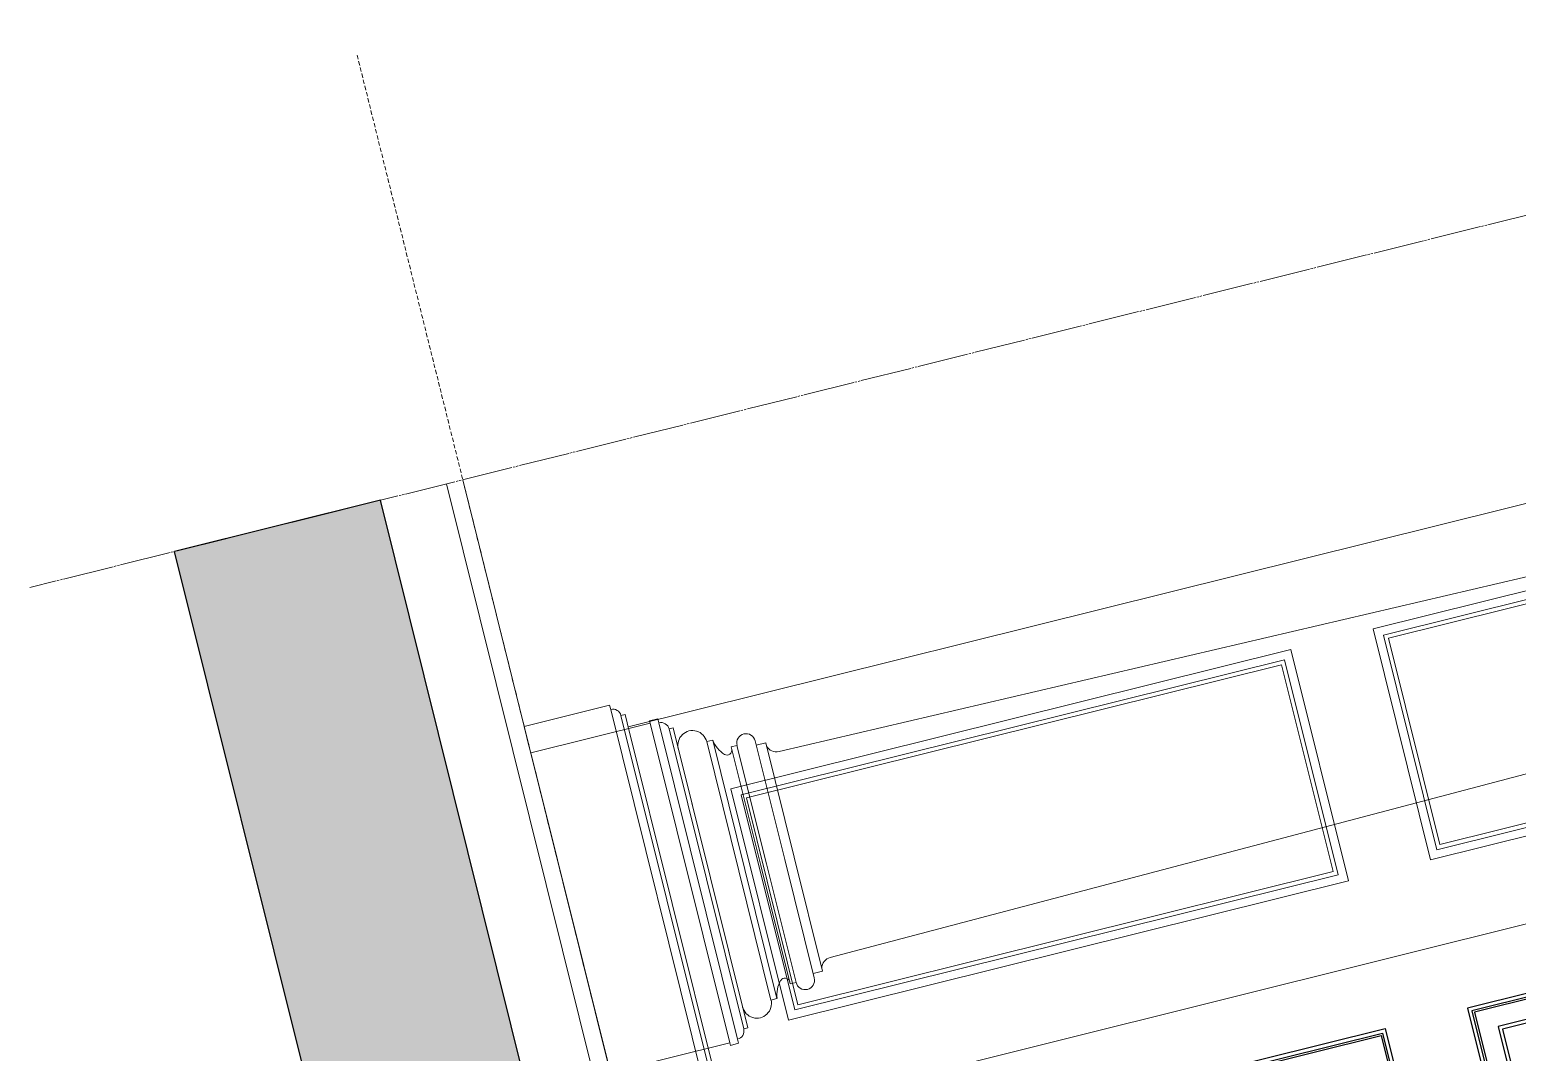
# Model space of a CAD drawing. Header units: inches. Extents: x 122939 to 389145, y 29603 to 574065.
# Drawn here: x 329372 to 331125, y 494815 to 496020 of the extents above; entities that cross this region are included whole.
import ezdxf

# ---------------------------------------------------------------- set-up
doc = ezdxf.new("R2010")
doc.units = ezdxf.units.IN
doc.header["$MEASUREMENT"] = 0
for name, pattern in [('DASHED', [0.75, 0.5, -0.25]), ('HIDDEN', [0.375, 0.25, -0.125]), ('PHANTOM-Z', [69.2, 60, -1.4, 2.5, -1.4, 2.5, -1.4])]:
    doc.linetypes.add(name, pattern=pattern)
for name, color, linetype, lineweight in [('a-cut', 30, 'PHANTOM-Z', 18), ('A-FLOR-TIL1', 6, 'Continuous', 18), ('DIM', 252, 'Continuous', 35), ('Marble', 6, 'Continuous', 0)]:
    doc.layers.add(name, color=color, linetype=linetype, lineweight=lineweight)
for name, color, linetype in [('A-Hidden', 8, 'HIDDEN'), ('A-WALL', 7, 'Continuous'), ('Calliper_wall hatch_CHB', 8, 'Continuous'), ('Ext.Walls', 31, 'Continuous'), ('gypsum', 31, 'Continuous')]:
    doc.layers.add(name, color=color, linetype=linetype)

# ---------------------------------------------------------------- blocks, each defined once
blk = doc.blocks.new('deco column')
at = {"layer": 'Ext.Walls', "lineweight": 0}
for p, q in [((7318.7, -5427.4, 0), (7289.6, -7503.4, 0)), ((7510.5, -5427.4, 0), (7539.6, -7503.4, 0)), ((7275.9, -7516.2, 0), (7414.6, -7516.2, 0)), ((7275.9, -7527.6, 0), (7275.9, -7516.2, 0)), ((7553.2, -7516.2, 0), (7414.6, -7516.2, 0)), ((7553.2, -7527.6, 0), (7553.2, -7516.2, 0)), ((7270.5, -7527.6, 0), (7414.6, -7527.6, 0)), ((7558.6, -7527.6, 0), (7414.6, -7527.6, 0)), ((7270.5, -7549.7, 0), (7414.6, -7549.7, 0)), ((7270.5, -7556.6, 0), (7270.5, -7549.7, 0)), ((7270.5, -7556.6, 0), (7414.6, -7556.6, 0)), ((7558.6, -7549.7, 0), (7414.6, -7549.7, 0)), ((7558.6, -7556.6, 0), (7414.6, -7556.6, 0)), ((7558.6, -7556.6, 0), (7558.6, -7549.7, 0)), ((7257.6, -7576, 0), (7414.6, -7576, 0)), ((7257.6, -7583.3, 0), (7257.6, -7576, 0)), ((7257.6, -7583.3, 0), (7571.5, -7583.3, 0)), ((7571.5, -7576, 0), (7414.6, -7576, 0)), ((7571.5, -7583.3, 0), (7571.5, -7576, 0)), ((7240.4, -7617.7, 0), (7414.6, -7617.7, 0)), ((7588.8, -7617.7, 0), (7414.6, -7617.7, 0))]:
    blk.add_line(p, q, dxfattribs=at)
for centre, major_axis, start_param, end_param in [((7276.1, -7503.2, 0), (-9.56, 9.56), 2.621969, 3.910571), ((7270.5, -7538.6, 0), (-7.83, 7.83), -0.785398, 2.356194), ((7272.8, -7562.6, 0), (-4.25, 4.25), 3.211342, 5.374534), ((7253.6, -7542.1, 0), (24.1, 24.1), 4.043473, 4.698234), ((7257.6, -7600.5, 0), (12.2, 12.2), 0.785398, 3.926991)]:
    blk.add_ellipse(centre, major_axis=major_axis, ratio=1, start_param=start_param, end_param=end_param, dxfattribs=at)
at = {"layer": 'Ext.Walls', "lineweight": 0, "extrusion": (0, 0, -1)}
for centre, major_axis, start_param, end_param in [((7553.1, -7503.2, 0), (9.56, 9.56), 2.621969, 3.910571), ((7558.6, -7538.6, 0), (7.83, 7.83), -0.785398, 2.356194), ((7556.3, -7562.6, 0), (4.25, 4.25), 3.211342, 5.374534), ((7575.5, -7542.1, 0), (-24.1, 24.1), 4.043473, 4.698234), ((7571.5, -7600.5, 0), (-12.2, 12.2), 0.785398, 3.926991)]:
    blk.add_ellipse(centre, major_axis=major_axis, ratio=1, start_param=start_param, end_param=end_param, dxfattribs=at)
at = {"layer": 'Marble', "color": 6}
for p, q in [((7596.8, -7622.7, 0), (7232.4, -7622.7, 0)), ((7608.8, -7642.7, 0), (7220.4, -7642.7, 0)), ((7222.4, -7632.7, 0), (7606.8, -7632.7, 0))]:
    blk.add_line(p, q, dxfattribs=at)
at = {"layer": 'Marble', "color": 6, "elevation": 0}
for points in [[(7220.4, -7642.7), (7217.4, -7642.7), (7217.4, -7632.7), (7222.4, -7632.7, -0.414214), (7232.4, -7622.7), (7232.4, -7617.7), (7414.6, -7617.7)], [(7608.8, -7642.7), (7611.8, -7642.7), (7611.8, -7632.7), (7606.8, -7632.7, 0.414214), (7596.8, -7622.7), (7596.8, -7617.7), (7414.6, -7617.7)]]:
    blk.add_lwpolyline(points, format="xyb", dxfattribs=at)
blk.add_lwpolyline([(7220.4, -7642.7), (7220.4, -7787.7), (7608.8, -7787.7), (7608.8, -7642.7)], dxfattribs=at)

msp = doc.modelspace()

# ---------------------------------------------------------------- hatches: boundary and pattern name
at = {"layer": 'Calliper_wall hatch_CHB', "ltscale": 300}
h = msp.add_hatch(dxfattribs=at)
h.set_pattern_fill('AR-CONC', color=256, scale=10, angle=-90, style=0)
h.set_pattern_definition([(333.971423, (279258.244, 592867.086), (11.227812, -71.11917), [7.5, -82.5]), (278.97142, (279258.244, 592867.09), (69.643965, 31.625426), [6, -66]), (24.42287, (279259.18, 592861.16), (80.871776, -39.493744), [6.37402, -70.11421]), (330.15562, (279277.65, 592871.915), (9.70499, -107.5631), [11.25, -123.75]), (20.60706, (279278.46, 592862.95), (117.09634, -67.1822), [9.56103, -105.17138]), (275.15559, (279277.65, 592871.92), (117.09634, -67.1822), [9, -99]), (304.971423, (279275.215, 592861.004), (-24.659192, -67.645578), [7.5, -82.5]), (249.97142, (279275.215, 592861.004), (76.244295, -6.103844), [6, -66]), (355.42287, (279273.16, 592855.37), (51.585102, -73.74942), [6.37402, -70.11421]), (321.471423, (279258.244, 592867.086), (32.598146, 6.857308), [0, -65.2, 0, -67, 0, -66.25]), (291.471423, (279258.244, 592867.086), (44.62585, -16.006101), [0, -38.2, 0, -63.7, 0, -25.25]), (251.471423, (279252.86, 592888.727), (10.6997366, -52.3475577), [0, -25, 0, -78, 0, -103.5]), (241.471423, (279250.446, 592898.43), (23.794676, -54.17642), [0, -32.5, 0, -51.8, 0, -73.5])])
h.paths.add_polyline_path([(330915.975, 489885.561), (331158.579, 489945.921), (329785.262, 495465.722), (329542.658, 495405.363)])

# ---------------------------------------------------------------- linework, layer by layer
at = {"layer": 'a-cut'}
msp.add_line((334103.614, 496540.121, 0.001), (329371.872, 495362.872, 0.001), dxfattribs=at)
at = {"layer": 'A-FLOR-TIL1'}
for p, q in [((329862.895, 495485.038, 0), (331157.016, 490283.553, 0)), ((329882.304, 495489.866, 0), (331176.424, 490288.382, 0))]:
    msp.add_line(p, q, dxfattribs=at)
at = {"layer": 'A-Hidden', "linetype": 'DASHED', "lineweight": 0, "ltscale": 10}
msp.add_line((329757.742, 495990.518, 0), (331726.728, 488076.536, 0), dxfattribs=at)
at = {"layer": 'A-WALL'}
for p, q in [((329785.262, 495465.722, 0.001), (329542.658, 495405.363, 0.001)), ((331158.579, 489945.921, 0), (329785.262, 495465.722, 0.001)), ((330915.975, 489885.561, 0), (329542.658, 495405.363, 0.001))]:
    msp.add_line(p, q, dxfattribs=at)
at = {"layer": 'gypsum', "lineweight": 0, "ltscale": 5}
msp.add_line((332503.983, 495307.033, -0.002), (330193.432, 494731.329, -0.006), dxfattribs=at)
at = {"layer": 'gypsum', "lineweight": 0, "ltscale": 5, "elevation": -0.002}
for points in [[(332387.949, 495773.412), (330077.23, 495198.509)], [(332315.05, 495652.25), (332382.803, 495379.91), (331023.096, 495041.594), (330955.339, 495313.932), (332315.05, 495652.25)], [(332307.761, 495640.131), (332370.685, 495387.2), (331030.386, 495053.712), (330967.458, 495306.643), (332307.761, 495640.131)], [(332304.116, 495634.072), (332364.625, 495390.845), (331034.031, 495059.772), (330973.516, 495302.998), (332304.116, 495634.072)], [(330858.292, 495289.811), (330926.173, 495016.958), (330266.299, 494852.759), (330198.414, 495125.611), (330858.292, 495289.811)], [(330851.003, 495277.693), (330914.055, 495024.248), (330273.589, 494864.877), (330210.532, 495118.321), (330851.003, 495277.693)], [(330847.358, 495271.634), (330907.995, 495027.893), (330277.234, 494870.936), (330216.591, 495114.676), (330847.358, 495271.634)]]:
    msp.add_lwpolyline(points, dxfattribs=at)
at = {"layer": 'gypsum', "elevation": 0.001}
for points in [[(331066.543, 494866.962), (331221.548, 494243.945), (332859.944, 494651.575), (332704.939, 495274.592)], [(331071.799, 494863.8), (331224.71, 494249.201), (332854.688, 494654.737), (332701.777, 495269.336)], [(331074.615, 494862.106), (331226.404, 494252.017), (332851.872, 494656.431), (332700.083, 495266.52)], [(331102.629, 494845.255), (331243.256, 494280.031), (332823.858, 494673.282), (332683.232, 495238.506)], [(331107.606, 494842.261), (331246.249, 494285.008), (332818.882, 494676.276), (332680.238, 495233.529)], [(330969.501, 494842.818), (331124.507, 494219.801), (330465.776, 494055.91), (330310.771, 494678.927)], [(330966.34, 494837.562), (331119.251, 494222.963), (330468.938, 494061.166), (330316.027, 494675.765)], [(330964.646, 494834.746), (331116.435, 494224.657), (330470.632, 494063.982), (330318.843, 494674.071)]]:
    msp.add_lwpolyline(points, close=True, dxfattribs=at)
at = {"layer": 'Marble'}
for p, q in [((330056.608, 495219.14, -0.002), (330184.714, 494704.241, -0.005)), ((330192.036, 494716.367, -0.032), (330068.727, 495211.85, -0.002)), ((330193.461, 494731.336, -0.032), (330076.022, 495203.361, -0.002))]:
    msp.add_line(p, q, dxfattribs=at)
at = {"layer": 'Marble', "elevation": -0.002}
msp.add_lwpolyline([(330075.993, 495203.354), (330073.579, 495213.058), (330068.727, 495211.85, 0.41421356), (330056.608, 495219.14), (330055.401, 495223.992), (329954.665, 495198.93), (329960.701, 495174.669)], format="xyb", dxfattribs=at)

# ---------------------------------------------------------------- block references
at = {"layer": 'DIM', "rotation": 283.9714232829858}
msp.add_blockref('deco column', (335776.461, 504054.896, 0.004), dxfattribs=at)

doc.saveas('drawing.dxf')
